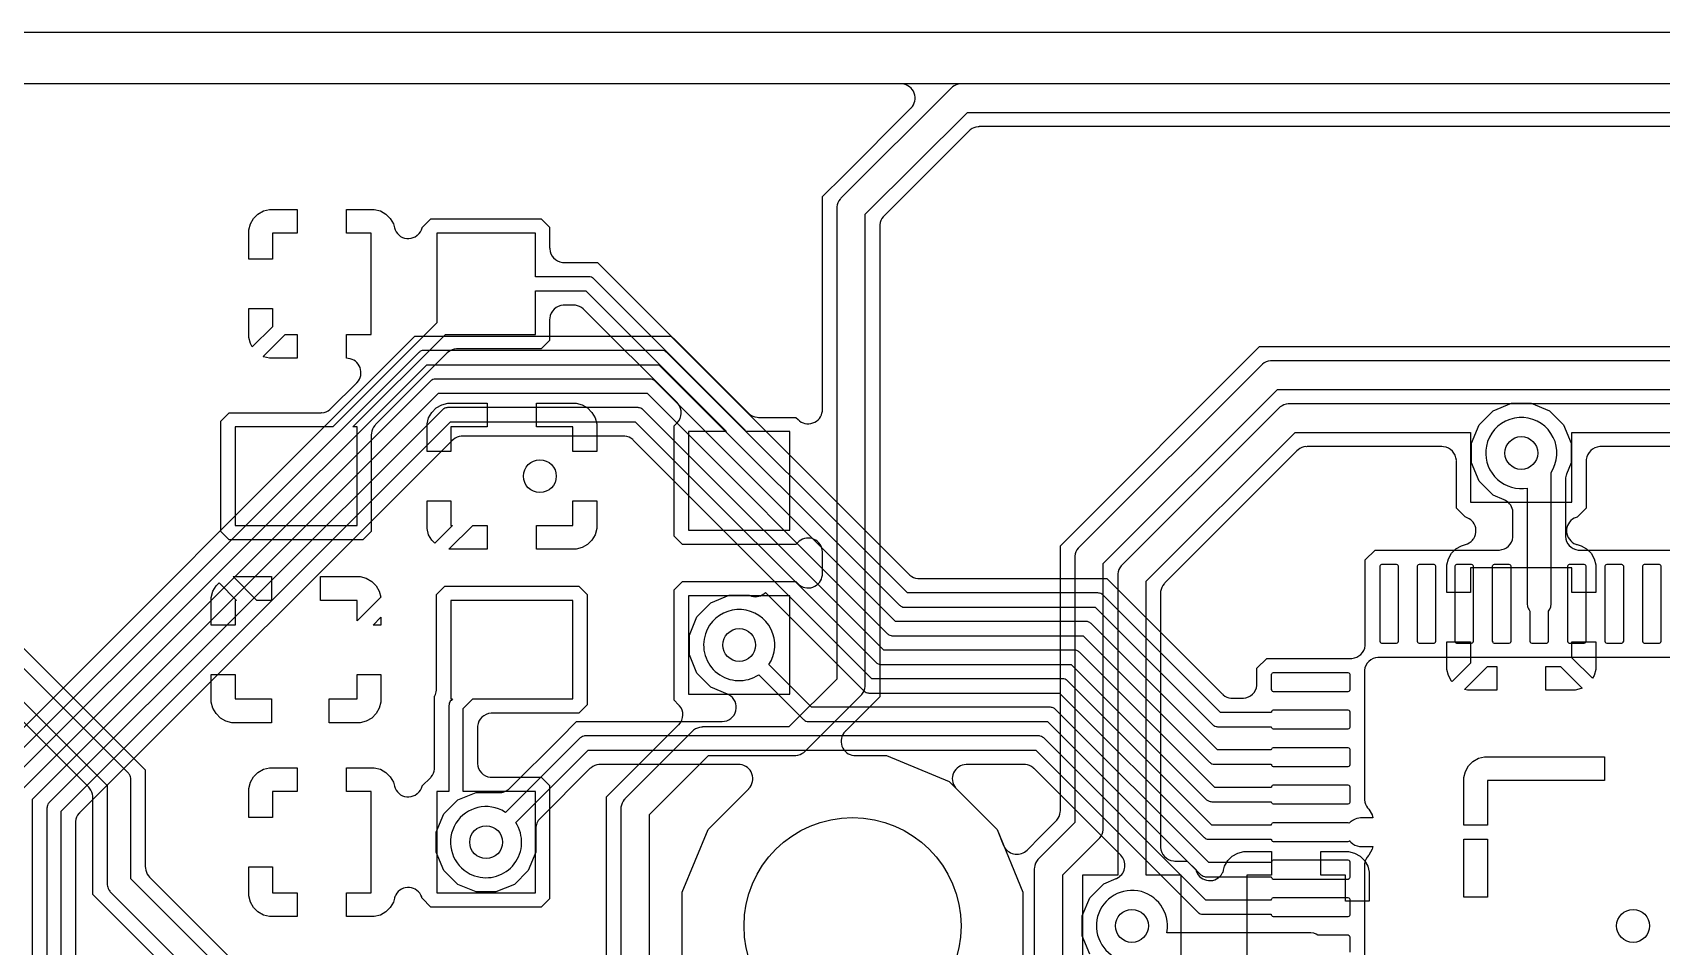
# Model space of a CAD drawing. Header units: millimetres. Extents: x 7.1 to 88.1, y 7.1 to 104.8.
# Drawn here: x 16.88 to 34.24, y 95.03 to 104.78 of the extents above; entities that cross this region are included whole.
import ezdxf

# ---------------------------------------------------------------- set-up
doc = ezdxf.new("R2010")
doc.units = ezdxf.units.MM

msp = doc.modelspace()

# ---------------------------------------------------------------- linework, layer by layer
at = {"layer": '16_copper'}
for points in [[(22.995, 93.508), (22.995, 96.626), (23.218, 96.849), (23.763, 97.394), (23.765, 97.397), (23.768, 97.399, 0.370191), (23.773, 97.598), (23.763, 97.609), (23.715, 97.656), (23.715, 98.833), (23.805, 98.922), (25.011, 98.922), (25.035, 98.898, 0.631688), (25.294, 98.99), (25.295, 99.006), (25.295, 99.233), (25.295, 99.235), (25.295, 99.237, 0.622971), (25.047, 99.352), (25.035, 99.341), (25.011, 99.317), (23.805, 99.317), (23.715, 99.406), (23.715, 100.583), (23.747, 100.614, 0.384471), (23.757, 100.818), (23.747, 100.83), (22.754, 101.823), (22.749, 101.826), (22.745, 101.831, 0.153125), (22.662, 101.867), (22.646, 101.867), (22.541, 101.867), (22.537, 101.867), (22.533, 101.867, 0.370187), (22.389, 101.731), (22.388, 101.715), (22.388, 101.493), (22.299, 101.404), (21.405, 101.404), (21.399, 101.403), (21.394, 101.403, 0.153128), (21.309, 101.37), (21.297, 101.359), (20.533, 100.595), (20.529, 100.59), (20.525, 100.586, 0.153125), (20.489, 100.503), (20.488, 100.487), (20.488, 99.456), (20.399, 99.367), (18.973, 99.367), (18.884, 99.456), (18.884, 100.633), (18.973, 100.722), (19.95, 100.722), (19.956, 100.723), (19.962, 100.722, 0.153129), (20.047, 100.756), (20.058, 100.767), (20.333, 101.042), (20.335, 101.043), (20.336, 101.045, 0.622974), (20.241, 101.301), (20.226, 101.302), (20.223, 101.302), (20.223, 101.556), (20.486, 101.556), (20.486, 102.636), (20.223, 102.636), (20.223, 102.89), (20.519, 102.89), (20.584, 102.873), (20.642, 102.839), (20.689, 102.792), (20.723, 102.734), (20.734, 102.692, 0.13492), (20.783, 102.615), (20.792, 102.609), (20.8, 102.602, 0.313608), (20.974, 102.611), (20.978, 102.614), (20.981, 102.616, 0.135176), (21.029, 102.694), (21.029, 102.695), (21.123, 102.788), (22.299, 102.788), (22.388, 102.699), (22.388, 102.477), (22.389, 102.475), (22.389, 102.475), (22.389, 102.475), (22.389, 102.473), (22.389, 102.469, 0.370187), (22.525, 102.325), (22.541, 102.325), (22.899, 102.325), (24.507, 100.717), (24.511, 100.713), (24.515, 100.709, 0.153125), (24.599, 100.673), (24.614, 100.672), (25.011, 100.672), (25.035, 100.648, 0.631688), (25.294, 100.74), (25.295, 100.756), (25.295, 103.026), (25.518, 103.249), (26.238, 103.969), (26.239, 103.97), (26.24, 103.971, 0.622974), (26.146, 104.228), (26.13, 104.229), (9.525, 104.229)], [(56.372, 104.229), (26.777, 104.229), (26.771, 104.228), (26.765, 104.228, 0.153128), (26.68, 104.195), (26.669, 104.184), (25.492, 103.008), (25.489, 103.003), (25.484, 102.999, 0.153125), (25.448, 102.916), (25.448, 102.9), (25.448, 97.882), (24.937, 97.371), (24.018, 97.371), (24.013, 97.37), (24.007, 97.37, 0.153128), (23.922, 97.337), (23.911, 97.326), (23.192, 96.608), (23.189, 96.603), (23.184, 96.599, 0.153125), (23.148, 96.516), (23.148, 96.5), (23.148, 93.353)], [(23.452, 93.29), (23.452, 96.437), (24.082, 97.066), (25, 97.066), (25.006, 97.067), (25.011, 97.067, 0.153128), (25.096, 97.1), (25.108, 97.111), (25.708, 97.711), (25.711, 97.715), (25.716, 97.719, 0.153125), (25.752, 97.803), (25.752, 97.819), (25.752, 102.837), (26.84, 103.924), (56.226, 103.924)], [(38.685, 103.772), (26.966, 103.772), (26.96, 103.771), (26.954, 103.771, 0.153128), (26.87, 103.738), (26.858, 103.727), (25.949, 102.818), (25.946, 102.814), (25.942, 102.81, 0.153125), (25.906, 102.726), (25.905, 102.711), (25.905, 97.692), (25.682, 97.469), (25.682, 97.469), (25.539, 97.326), (25.538, 97.325), (25.536, 97.324, 0.622974), (25.631, 97.067), (25.647, 97.066), (25.977, 97.066), (26.645, 96.79), (27.156, 96.279), (27.226, 96.108), (27.227, 96.106), (27.228, 96.103, 0.490277), (27.463, 96.048), (27.475, 96.059), (27.623, 96.207), (27.623, 96.207), (27.786, 96.37), (27.79, 96.375), (27.794, 96.379, 0.153125), (27.83, 96.463), (27.831, 96.478), (27.831, 99.304), (29.954, 101.427), (38.356, 101.427)], [(38.229, 101.274), (30.08, 101.274), (30.074, 101.274), (30.069, 101.274, 0.153128), (29.984, 101.24), (29.972, 101.23), (28.028, 99.285), (28.024, 99.281), (28.02, 99.277, 0.153125), (27.984, 99.193), (27.983, 99.178), (27.983, 96.352), (27.597, 95.966), (27.593, 95.961), (27.589, 95.957, 0.153125), (27.553, 95.873), (27.552, 95.858), (27.552, 94.302)], [(27.857, 94.302), (27.857, 95.795), (28.244, 96.181), (28.247, 96.186), (28.251, 96.189, 0.153125), (28.287, 96.273), (28.288, 96.289), (28.288, 99.115), (30.143, 100.97), (38.166, 100.97)], [(38.04, 100.817), (30.269, 100.817), (30.264, 100.817), (30.258, 100.817, 0.153128), (30.173, 100.783), (30.162, 100.773), (28.485, 99.096), (28.482, 99.092), (28.477, 99.088, 0.153125), (28.441, 99.004), (28.441, 98.988), (28.441, 95.79), (28.068, 95.79), (28.068, 94.71), (29.118, 94.71), (29.118, 95.79), (28.745, 95.79), (28.745, 98.925), (30.333, 100.512), (32.202, 100.512), (32.202, 99.767), (33.282, 99.767), (33.282, 100.512), (35.774, 100.512)], [(14.406, 100.59), (18.079, 96.916), (18.079, 95.879), (18.08, 95.873), (18.08, 95.867, 0.153128), (18.114, 95.783), (18.124, 95.771), (19.871, 94.024)], [(19.853, 93.827), (17.927, 95.753), (17.927, 96.8), (17.926, 96.805), (17.927, 96.811, 0.111436), (17.91, 96.864), (17.905, 96.87), (17.9, 96.878), (17.894, 96.885), (17.89, 96.89), (14.38, 100.4)], [(35.469, 100.36), (33.587, 100.36), (33.583, 100.36), (33.579, 100.36, 0.370187), (33.435, 100.223), (33.435, 100.208), (33.435, 99.704), (33.34, 99.61), (33.336, 99.608), (33.326, 99.606, 0.643696), (33.303, 99.329), (33.313, 99.325), (33.323, 99.32), (33.33, 99.318), (33.332, 99.317), (33.333, 99.317), (33.338, 99.315), (33.38, 99.304), (33.438, 99.27), (33.485, 99.223), (33.519, 99.165), (33.536, 99.101), (33.536, 98.805), (33.282, 98.805), (33.282, 99.067), (32.202, 99.067), (32.202, 98.805), (31.948, 98.805), (31.948, 99.101), (31.965, 99.165), (31.999, 99.223), (32.046, 99.27), (32.104, 99.304), (32.146, 99.315, 0.13492), (32.223, 99.364), (32.23, 99.373), (32.236, 99.382, 0.313608), (32.228, 99.556), (32.224, 99.559), (32.222, 99.563, 0.135176), (32.144, 99.61), (32.144, 99.61), (32.05, 99.704), (32.05, 100.208), (32.049, 100.211), (32.05, 100.215, 0.370187), (31.913, 100.359), (31.897, 100.36), (30.459, 100.36), (30.453, 100.359), (30.447, 100.36, 0.153128), (30.363, 100.326), (30.351, 100.315), (28.942, 98.907), (28.939, 98.902), (28.935, 98.898, 0.153125), (28.899, 98.815), (28.898, 98.799), (28.898, 96.095), (28.898, 96.091), (28.898, 96.087, 0.370187), (29.035, 95.943), (29.05, 95.942), (29.181, 95.942), (29.276, 95.848), (29.277, 95.844), (29.279, 95.834, 0.643703), (29.556, 95.811), (29.56, 95.821), (29.565, 95.831), (29.567, 95.838), (29.568, 95.839), (29.568, 95.841), (29.57, 95.846), (29.581, 95.888), (29.615, 95.946), (29.662, 95.993), (29.72, 96.027), (29.785, 96.044), (30.08, 96.044), (30.08, 95.79), (29.818, 95.79), (29.818, 94.833)], [(14.237, 100.183), (17.673, 96.747), (17.673, 95.7), (17.674, 95.695), (17.673, 95.689, 0.111436), (17.69, 95.636), (17.695, 95.63), (17.7, 95.622), (17.706, 95.615), (17.71, 95.61), (19.71, 93.61)], [(19.598, 93.507), (17.521, 95.584), (17.521, 96.621), (17.52, 96.627), (17.52, 96.633, 0.153128), (17.486, 96.717), (17.476, 96.729), (14.219, 99.986)]]:
    msp.add_lwpolyline(points, format="xyb", dxfattribs=at)
for points in [[(19.182, 102.359), (19.182, 102.67), (19.199, 102.734), (19.233, 102.792), (19.28, 102.839), (19.338, 102.873), (19.402, 102.89), (19.698, 102.89), (19.698, 102.636), (19.436, 102.636), (19.436, 102.359)], [(19.199, 101.458), (19.182, 101.523), (19.182, 101.834), (19.436, 101.834), (19.436, 101.639), (19.22, 101.423)], [(19.402, 101.302), (19.338, 101.319), (19.334, 101.322), (19.569, 101.556), (19.698, 101.556), (19.698, 101.302)], [(21.082, 100.307), (21.082, 100.603), (21.099, 100.668), (21.133, 100.725), (21.18, 100.773), (21.238, 100.806), (21.302, 100.824), (21.723, 100.824), (21.723, 100.57), (21.336, 100.57), (21.336, 100.307)], [(22.636, 100.307), (22.636, 100.57), (22.248, 100.57), (22.248, 100.824), (22.669, 100.824), (22.734, 100.806), (22.792, 100.773), (22.839, 100.725), (22.873, 100.668), (22.89, 100.603), (22.89, 100.307)], [(21.133, 99.364), (21.099, 99.421), (21.082, 99.486), (21.082, 99.782), (21.336, 99.782), (21.336, 99.52), (21.353, 99.52), (21.165, 99.331)], [(22.248, 99.266), (22.248, 99.52), (22.636, 99.52), (22.636, 99.782), (22.89, 99.782), (22.89, 99.486), (22.873, 99.421), (22.839, 99.364), (22.792, 99.316), (22.734, 99.283), (22.669, 99.266)], [(21.315, 99.266), (21.569, 99.52), (21.723, 99.52), (21.723, 99.266)], [(19.269, 98.72), (19.015, 98.974), (19.423, 98.974), (19.423, 98.72)], [(20.336, 98.72), (19.948, 98.72), (19.948, 98.974), (20.369, 98.974), (20.434, 98.956), (20.492, 98.923), (20.539, 98.875), (20.573, 98.818), (20.589, 98.756), (20.336, 98.502)], [(18.782, 98.457), (18.782, 98.753), (18.799, 98.818), (18.833, 98.875), (18.865, 98.908), (19.053, 98.72), (19.036, 98.72), (19.036, 98.457)], [(24.948, 98.77), (23.868, 98.77), (23.868, 97.72), (24.948, 97.72)], [(20.506, 98.457), (20.59, 98.541), (20.59, 98.457)], [(31.999, 97.861), (31.965, 97.919), (31.948, 97.984), (31.948, 98.28), (32.202, 98.28), (32.202, 98.052), (32.005, 97.855)], [(33.282, 98.11), (33.282, 98.28), (33.536, 98.28), (33.536, 97.984), (33.519, 97.919), (33.502, 97.89)], [(19.002, 97.416), (18.938, 97.433), (18.88, 97.466), (18.833, 97.514), (18.799, 97.571), (18.782, 97.636), (18.782, 97.932), (19.036, 97.932), (19.036, 97.67), (19.423, 97.67), (19.423, 97.416)], [(20.037, 97.416), (20.037, 97.67), (20.336, 97.67), (20.336, 97.932), (20.59, 97.932), (20.59, 97.636), (20.573, 97.571), (20.539, 97.514), (20.492, 97.466), (20.434, 97.433), (20.369, 97.416)], [(32.169, 97.763), (32.137, 97.772), (32.383, 98.017), (32.48, 98.017), (32.48, 97.763)], [(33.005, 97.763), (33.005, 98.017), (33.159, 98.017), (33.39, 97.786), (33.38, 97.78), (33.316, 97.763)], [(19.182, 96.405), (19.182, 96.716), (19.199, 96.781), (19.233, 96.839), (19.28, 96.886), (19.338, 96.92), (19.402, 96.937), (19.698, 96.937), (19.698, 96.683), (19.436, 96.683), (19.436, 96.405)], [(30.868, 95.513), (30.868, 95.79), (30.605, 95.79), (30.605, 96.044), (30.901, 96.044), (30.966, 96.027), (31.024, 95.993), (31.071, 95.946), (31.105, 95.888), (31.122, 95.823), (31.122, 95.513)], [(19.402, 95.349), (19.338, 95.366), (19.28, 95.4), (19.233, 95.447), (19.199, 95.505), (19.182, 95.57), (19.182, 95.88), (19.436, 95.88), (19.436, 95.603), (19.698, 95.603), (19.698, 95.349)]]:
    msp.add_lwpolyline(points, close=True, dxfattribs=at)
for points in [[(24.948, 100.52), (24.478, 100.52), (24.477, 100.521), (24.474, 100.529, 0.015774), (24.472, 100.534), (24.467, 100.539), (24.462, 100.546), (22.858, 102.15), (22.851, 102.155), (22.845, 102.161, 0.087651), (22.82, 102.171), (22.813, 102.171), (22.804, 102.172), (22.236, 102.172), (22.236, 102.636), (21.186, 102.636), (21.186, 101.679), (20.077, 100.57), (19.036, 100.57), (19.036, 99.52), (20.336, 99.52), (20.336, 100.57), (20.292, 100.57), (21.279, 101.556), (22.236, 101.556), (22.236, 102.02), (22.772, 102.02), (24.273, 100.52), (23.868, 100.52), (23.868, 99.47), (24.948, 99.47)], [(20.223, 95.349), (20.223, 95.603), (20.486, 95.603), (20.486, 96.683), (20.223, 96.683), (20.223, 96.937), (20.519, 96.937), (20.584, 96.92), (20.642, 96.886), (20.689, 96.839), (20.723, 96.781), (20.734, 96.739, 0.13492), (20.783, 96.662), (20.792, 96.656), (20.8, 96.649, 0.313608), (20.974, 96.658), (20.978, 96.661), (20.981, 96.663, 0.135176), (21.029, 96.741), (21.029, 96.742), (21.117, 96.83), (21.121, 96.834), (21.125, 96.838, 0.153125), (21.161, 96.922), (21.162, 96.938), (21.162, 97.701), (21.164, 97.704, 0.101643), (21.183, 97.763), (21.184, 97.779), (21.184, 98.783), (21.273, 98.872), (22.699, 98.872), (22.788, 98.783), (22.788, 97.606), (22.699, 97.517), (21.772, 97.517), (21.768, 97.517), (21.764, 97.517, 0.370187), (21.62, 97.38), (21.619, 97.365), (21.619, 96.988), (21.62, 96.984), (21.619, 96.98, 0.370187), (21.756, 96.836), (21.772, 96.835), (22.299, 96.835), (22.388, 96.746), (22.388, 95.54), (22.299, 95.451), (21.123, 95.451), (21.028, 95.545), (21.027, 95.549), (21.025, 95.559, 0.643696), (20.748, 95.582), (20.744, 95.572), (20.739, 95.562), (20.737, 95.555), (20.736, 95.553), (20.735, 95.552), (20.734, 95.547), (20.723, 95.505), (20.689, 95.447), (20.642, 95.4), (20.584, 95.366), (20.519, 95.349)], [(22.236, 96.683), (21.467, 96.683), (21.467, 97.568), (21.569, 97.67), (22.636, 97.67), (22.636, 98.72), (21.336, 98.72), (21.336, 97.67), (21.353, 97.67), (21.337, 97.653, 0.144304), (21.316, 97.615), (21.316, 97.608), (21.314, 97.599), (21.314, 96.683), (21.186, 96.683), (21.186, 95.603), (22.236, 95.603)]]:
    msp.add_lwpolyline(points, format="xyb", close=True, dxfattribs=at)
at = {"layer": '1_copper'}
msp.add_lwpolyline([(41.759, 104.229), (9.525, 104.229)], dxfattribs=at)
for points in [[(16.269, 96.854), (20.953, 101.538), (23.678, 101.538), (26.219, 98.997), (26.224, 98.994), (26.228, 98.989, 0.153125), (26.311, 98.953), (26.327, 98.953), (28.326, 98.953), (29.555, 97.723), (29.56, 97.72), (29.564, 97.715, 0.153125), (29.647, 97.679), (29.663, 97.679), (29.773, 97.679), (29.777, 97.679), (29.781, 97.679, 0.370187), (29.925, 97.815), (29.925, 97.831), (29.925, 97.998), (30.029, 98.102), (30.928, 98.102), (30.932, 98.103), (30.936, 98.103, 0.370187), (31.08, 98.239), (31.08, 98.255), (31.08, 99.153), (31.184, 99.257), (32.501, 99.257), (32.505, 99.258), (32.509, 99.258, 0.370187), (32.653, 99.394), (32.653, 99.41), (32.653, 99.653), (32.653, 99.658), (32.653, 99.662, 0.258807), (32.573, 99.787), (32.559, 99.794), (32.442, 99.842), (32.292, 99.992), (32.212, 100.187), (32.212, 100.398), (32.292, 100.593), (32.442, 100.742), (32.637, 100.823), (32.848, 100.823), (33.043, 100.742), (33.192, 100.593), (33.273, 100.398), (33.273, 100.187), (33.224, 100.068), (33.222, 100.062), (33.219, 100.056, 0.050692), (33.213, 100.026), (33.212, 100.01), (33.212, 99.41), (33.213, 99.406), (33.212, 99.402, 0.370187), (33.349, 99.258), (33.365, 99.257), (36.101, 99.257)], [(16.573, 96.728), (21.079, 101.233), (23.552, 101.233), (26.115, 98.67), (26.122, 98.665), (26.129, 98.66, 0.087651), (26.153, 98.65), (26.161, 98.649), (26.169, 98.648), (28.2, 98.648), (29.451, 97.396), (29.458, 97.391), (29.465, 97.386, 0.087651), (29.489, 97.376), (29.497, 97.375), (29.505, 97.374), (30.078, 97.374), (30.078, 97.37), (30.082, 97.361), (30.089, 97.354), (30.098, 97.35), (30.898, 97.35), (30.907, 97.354), (30.914, 97.361), (30.918, 97.37), (30.918, 97.53), (30.914, 97.539), (30.907, 97.546), (30.898, 97.55), (30.098, 97.55), (30.089, 97.546), (30.082, 97.539), (30.078, 97.53), (30.078, 97.526), (29.537, 97.526), (28.285, 98.778), (28.278, 98.783), (28.272, 98.788, 0.087651), (28.247, 98.798), (28.24, 98.799), (28.231, 98.8), (26.201, 98.8), (23.637, 101.363), (23.631, 101.369), (23.624, 101.374, 0.087651), (23.6, 101.384), (23.592, 101.385), (23.584, 101.386), (21.047, 101.386), (21.039, 101.385), (21.031, 101.384, 0.087654), (21.006, 101.374), (21.001, 101.369), (20.994, 101.363), (16.443, 96.813)], [(16.878, 86.406), (16.878, 96.602), (21.205, 100.929), (23.426, 100.929), (25.989, 98.365), (25.996, 98.36), (26.002, 98.355, 0.087651), (26.027, 98.345), (26.034, 98.344), (26.043, 98.343), (28.073, 98.343), (29.42, 96.996), (29.427, 96.991), (29.434, 96.986, 0.087651), (29.458, 96.976), (29.466, 96.975), (29.474, 96.974), (30.078, 96.974), (30.078, 96.97), (30.082, 96.961), (30.089, 96.954), (30.098, 96.95), (30.898, 96.95), (30.907, 96.954), (30.914, 96.961), (30.918, 96.97), (30.918, 97.13), (30.914, 97.139), (30.907, 97.146), (30.898, 97.15), (30.098, 97.15), (30.089, 97.146), (30.082, 97.139), (30.078, 97.13), (30.078, 97.126), (29.506, 97.126), (28.159, 98.473), (28.152, 98.478), (28.146, 98.484, 0.087651), (28.121, 98.494), (28.114, 98.494), (28.105, 98.495), (26.074, 98.495), (23.511, 101.059), (23.504, 101.064), (23.498, 101.069, 0.087651), (23.473, 101.079), (23.466, 101.08), (23.457, 101.081), (21.174, 101.081), (21.165, 101.08), (21.157, 101.079, 0.087654), (21.132, 101.069), (21.127, 101.064), (21.12, 101.059), (16.748, 96.687)], [(17.183, 87.425), (17.183, 96.475), (21.332, 100.624), (23.299, 100.624), (25.863, 98.061), (25.87, 98.055), (25.876, 98.05, 0.087651), (25.901, 98.04), (25.908, 98.039), (25.917, 98.038), (27.947, 98.038), (29.389, 96.596), (29.396, 96.591), (29.403, 96.586, 0.087651), (29.427, 96.576), (29.434, 96.575), (29.443, 96.574), (30.078, 96.574), (30.078, 96.57), (30.082, 96.561), (30.089, 96.554), (30.098, 96.55), (30.898, 96.55), (30.907, 96.554), (30.914, 96.561), (30.918, 96.57), (30.918, 96.73), (30.914, 96.739), (30.907, 96.746), (30.898, 96.75), (30.098, 96.75), (30.089, 96.746), (30.082, 96.739), (30.078, 96.73), (30.078, 96.726), (29.475, 96.726), (28.033, 98.168), (28.026, 98.173), (28.019, 98.179, 0.087651), (27.995, 98.189), (27.987, 98.189), (27.979, 98.191), (25.948, 98.191), (23.385, 100.754), (23.378, 100.759), (23.372, 100.764, 0.087651), (23.347, 100.774), (23.34, 100.775), (23.331, 100.776), (21.3, 100.776), (21.292, 100.775), (21.283, 100.774, 0.087654), (21.259, 100.764), (21.253, 100.759), (21.246, 100.754), (17.053, 96.561), (17.048, 96.554), (17.042, 96.547, 0.087651), (17.032, 96.523), (17.032, 96.516), (17.031, 96.507), (17.031, 87.393)], [(36.643, 98.113), (31.223, 98.113), (31.219, 98.112), (31.215, 98.112, 0.370187), (31.071, 97.976), (31.07, 97.96), (31.07, 96.605), (31.071, 96.6), (31.071, 96.594, 0.142797), (31.104, 96.509), (31.115, 96.498), (31.116, 96.496), (31.153, 96.433), (31.161, 96.402), (31.034, 96.402), (31.032, 96.402), (31.03, 96.402, 0.137582), (30.952, 96.378), (30.949, 96.376), (30.947, 96.375, 0.009161), (30.943, 96.372), (30.939, 96.369), (30.939, 96.369, 0.06225), (30.907, 96.346), (30.898, 96.35), (30.098, 96.35), (30.089, 96.346), (30.082, 96.339), (30.078, 96.33), (30.078, 96.326), (29.444, 96.326), (27.906, 97.863), (27.9, 97.869), (27.893, 97.874, 0.087651), (27.869, 97.884), (27.861, 97.885), (27.853, 97.886), (25.822, 97.886), (23.281, 100.427), (23.277, 100.43), (23.273, 100.435, 0.153125), (23.189, 100.471), (23.173, 100.471), (21.458, 100.471), (21.452, 100.471), (21.446, 100.471, 0.153128), (21.362, 100.437), (21.35, 100.427), (17.38, 96.457), (17.377, 96.452), (17.372, 96.448, 0.153125), (17.336, 96.365), (17.335, 96.349), (17.335, 93.4)], [(23.8, 94.889), (23.8, 95.611), (24.076, 96.279), (24.509, 96.711), (24.51, 96.713), (24.511, 96.714, 0.622974), (24.417, 96.971), (24.401, 96.971), (22.926, 96.971), (22.92, 96.971), (22.914, 96.971, 0.153124), (22.83, 96.937), (22.818, 96.927), (22.284, 96.392), (22.281, 96.389), (22.277, 96.386, 0.199782), (22.24, 96.271), (22.242, 96.262), (22.242, 96.037), (22.161, 95.842), (22.012, 95.693), (21.816, 95.612), (21.605, 95.612), (21.41, 95.693), (21.261, 95.842), (21.18, 96.037), (21.18, 96.249), (21.261, 96.444), (21.41, 96.593), (21.605, 96.674), (21.827, 96.674), (21.829, 96.673), (21.833, 96.672, 0.205416), (21.949, 96.705), (21.96, 96.716), (22.495, 97.25), (22.673, 97.429), (24.225, 97.429), (24.226, 97.429), (24.227, 97.429, 0.773604), (24.297, 97.715), (24.283, 97.722), (24.107, 97.795), (23.958, 97.944), (23.877, 98.139), (23.877, 98.35), (23.958, 98.545), (24.107, 98.694), (24.302, 98.775), (24.513, 98.775), (24.521, 98.772, 0.262152), (24.67, 98.79), (24.681, 98.799), (24.687, 98.805), (25.737, 97.756), (25.743, 97.751), (25.75, 97.745, 0.087651), (25.774, 97.735), (25.782, 97.735), (25.79, 97.733), (27.821, 97.733), (29.358, 96.196), (29.365, 96.191), (29.372, 96.186, 0.087651), (29.396, 96.176), (29.403, 96.175), (29.412, 96.174), (30.078, 96.174), (30.078, 96.17), (30.082, 96.161), (30.089, 96.154), (30.098, 96.15), (30.898, 96.15), (30.907, 96.154), (30.912, 96.159), (30.914, 96.157, 0.006204), (30.916, 96.154), (30.919, 96.15), (30.92, 96.149), (30.922, 96.148), (30.926, 96.142), (30.926, 96.142, 0.172365), (31.019, 96.098), (31.027, 96.098), (31.029, 96.098), (31.03, 96.098), (31.034, 96.098), (31.161, 96.098), (31.153, 96.067), (31.116, 96.004), (31.115, 96.002, 0.172365), (31.071, 95.91), (31.07, 95.895), (31.07, 92.54)], [(28.143, 94.949), (28.062, 95.144), (28.062, 95.356), (28.143, 95.551), (28.292, 95.7), (28.424, 95.754), (28.427, 95.756), (28.43, 95.757, 0.490285), (28.484, 95.991), (28.474, 96.003), (27.55, 96.927), (27.546, 96.93), (27.542, 96.935, 0.153125), (27.458, 96.971), (27.442, 96.971), (26.831, 96.971), (26.829, 96.971), (26.827, 96.971, 0.622974), (26.713, 96.723), (26.723, 96.711), (27.156, 96.279), (27.432, 95.611), (27.432, 94.889)], [(30.918, 94.97), (30.918, 95.13), (30.914, 95.139), (30.907, 95.146), (30.898, 95.15), (30.575, 95.15), (30.556, 95.163), (30.53, 95.173), (30.498, 95.177), (28.965, 95.177), (28.971, 95.225, 1), (28.215, 95.275), (28.215, 95.225, 0.414214), (28.618, 94.872)]]:
    msp.add_lwpolyline(points, format="xyb", dxfattribs=at)
for points in [[(33.022, 98.269), (33.029, 98.276), (33.033, 98.285), (33.033, 98.607), (33.046, 98.627), (33.056, 98.653), (33.06, 98.685), (33.06, 100.086), (33.082, 100.125), (33.101, 100.17, 1), (32.383, 100.414), (32.37, 100.366, 0.493144), (32.767, 99.914), (32.806, 99.919), (32.806, 98.685), (32.809, 98.657, 0.110955), (32.833, 98.607), (32.833, 98.285), (32.837, 98.276), (32.844, 98.269), (32.853, 98.265), (33.013, 98.265)], [(30.907, 95.754), (30.914, 95.761), (30.918, 95.77), (30.918, 95.93), (30.914, 95.939), (30.907, 95.946), (30.898, 95.95), (30.098, 95.95), (30.089, 95.946), (30.082, 95.939), (30.078, 95.93), (30.078, 95.926), (29.413, 95.926), (27.78, 97.559), (27.773, 97.564), (27.767, 97.569, 0.087651), (27.742, 97.579), (27.735, 97.58), (27.726, 97.581), (25.179, 97.581), (24.724, 98.036), (24.748, 98.077, 1), (24.068, 98.412), (24.049, 98.366, 0.714262), (24.616, 97.928), (25.094, 97.451), (25.1, 97.446), (25.107, 97.44, 0.087651), (25.132, 97.43), (25.139, 97.43), (25.148, 97.429), (27.695, 97.429), (29.327, 95.796), (29.334, 95.791), (29.34, 95.786, 0.087651), (29.365, 95.776), (29.372, 95.775), (29.381, 95.774), (30.078, 95.774), (30.078, 95.77), (30.082, 95.761), (30.089, 95.754), (30.098, 95.75), (30.898, 95.75)], [(30.907, 95.354), (30.914, 95.361), (30.918, 95.37), (30.918, 95.53), (30.914, 95.539), (30.907, 95.546), (30.898, 95.55), (30.098, 95.55), (30.089, 95.546), (30.082, 95.539), (30.078, 95.53), (30.078, 95.526), (29.382, 95.526), (27.654, 97.254), (27.647, 97.259), (27.641, 97.264, 0.087651), (27.616, 97.274), (27.609, 97.275), (27.6, 97.276), (22.768, 97.276), (22.76, 97.275), (22.751, 97.274, 0.087654), (22.727, 97.264), (22.721, 97.259), (22.714, 97.254), (21.919, 96.459), (21.879, 96.483, 1), (21.543, 95.803), (21.589, 95.784, 0.714262), (22.027, 96.352), (22.8, 97.124), (27.568, 97.124), (29.296, 95.396), (29.303, 95.391), (29.309, 95.386, 0.087651), (29.334, 95.376), (29.341, 95.375), (29.35, 95.374), (30.078, 95.374), (30.078, 95.37), (30.082, 95.361), (30.089, 95.354), (30.098, 95.35), (30.898, 95.35)]]:
    msp.add_lwpolyline(points, format="xyb", close=True, dxfattribs=at)
for points in [[(31.422, 98.269), (31.429, 98.276), (31.433, 98.285), (31.433, 99.085), (31.429, 99.094), (31.422, 99.101), (31.413, 99.105), (31.253, 99.105), (31.244, 99.101), (31.237, 99.094), (31.233, 99.085), (31.233, 98.285), (31.237, 98.276), (31.244, 98.269), (31.253, 98.265), (31.413, 98.265)], [(31.822, 98.269), (31.829, 98.276), (31.833, 98.285), (31.833, 99.085), (31.829, 99.094), (31.822, 99.101), (31.813, 99.105), (31.653, 99.105), (31.644, 99.101), (31.637, 99.094), (31.633, 99.085), (31.633, 98.285), (31.637, 98.276), (31.644, 98.269), (31.653, 98.265), (31.813, 98.265)], [(32.222, 98.269), (32.229, 98.276), (32.233, 98.285), (32.233, 99.085), (32.229, 99.094), (32.222, 99.101), (32.213, 99.105), (32.053, 99.105), (32.044, 99.101), (32.037, 99.094), (32.033, 99.085), (32.033, 98.285), (32.037, 98.276), (32.044, 98.269), (32.053, 98.265), (32.213, 98.265)], [(32.622, 98.269), (32.629, 98.276), (32.633, 98.285), (32.633, 99.085), (32.629, 99.094), (32.622, 99.101), (32.613, 99.105), (32.453, 99.105), (32.444, 99.101), (32.437, 99.094), (32.433, 99.085), (32.433, 98.285), (32.437, 98.276), (32.444, 98.269), (32.453, 98.265), (32.613, 98.265)], [(33.422, 98.269), (33.429, 98.276), (33.433, 98.285), (33.433, 99.085), (33.429, 99.094), (33.422, 99.101), (33.413, 99.105), (33.253, 99.105), (33.244, 99.101), (33.237, 99.094), (33.233, 99.085), (33.233, 98.285), (33.237, 98.276), (33.244, 98.269), (33.253, 98.265), (33.413, 98.265)], [(33.822, 98.269), (33.829, 98.276), (33.833, 98.285), (33.833, 99.085), (33.829, 99.094), (33.822, 99.101), (33.813, 99.105), (33.653, 99.105), (33.644, 99.101), (33.637, 99.094), (33.633, 99.085), (33.633, 98.285), (33.637, 98.276), (33.644, 98.269), (33.653, 98.265), (33.813, 98.265)], [(34.222, 98.269), (34.229, 98.276), (34.233, 98.285), (34.233, 99.085), (34.229, 99.094), (34.222, 99.101), (34.213, 99.105), (34.053, 99.105), (34.044, 99.101), (34.037, 99.094), (34.033, 99.085), (34.033, 98.285), (34.037, 98.276), (34.044, 98.269), (34.053, 98.265), (34.213, 98.265)], [(30.907, 97.754), (30.914, 97.761), (30.918, 97.77), (30.918, 97.93), (30.914, 97.939), (30.907, 97.946), (30.898, 97.95), (30.098, 97.95), (30.089, 97.946), (30.082, 97.939), (30.078, 97.93), (30.078, 97.77), (30.082, 97.761), (30.089, 97.754), (30.098, 97.75), (30.898, 97.75)], [(32.129, 96.326), (32.129, 96.833), (32.146, 96.898), (32.18, 96.956), (32.227, 97.003), (32.285, 97.037), (32.349, 97.054), (33.628, 97.054), (33.628, 96.8), (32.383, 96.8), (32.383, 96.326)], [(32.129, 95.555), (32.129, 96.174), (32.383, 96.174), (32.383, 95.555)]]:
    msp.add_lwpolyline(points, close=True, dxfattribs=at)
at = {"layer": 'drills_PTH'}
msp.add_circle((25.616, 95.25), 1.156, dxfattribs=at)
at = {"layer": 'drills_via_1_16'}
for centre in [(32.742, 100.292), (22.284, 100.045), (24.408, 98.245), (21.711, 96.143), (28.593, 95.25), (33.933, 95.25)]:
    msp.add_circle(centre, 0.175, dxfattribs=at)
at = {"layer": 'outline'}
msp.add_lwpolyline([(85.725, 104.775), (9.525, 104.775), (9.317, 104.766), (9.112, 104.739), (8.909, 104.694), (8.711, 104.631), (8.519, 104.552), (8.334, 104.456), (8.159, 104.344), (7.994, 104.218), (7.841, 104.078), (7.701, 103.924), (7.574, 103.76), (7.463, 103.584), (7.367, 103.4), (7.287, 103.208), (7.225, 103.01), (7.18, 102.807), (7.153, 102.601), (7.144, 102.394), (7.144, 9.525)], dxfattribs=at)

doc.saveas('drawing.dxf')
